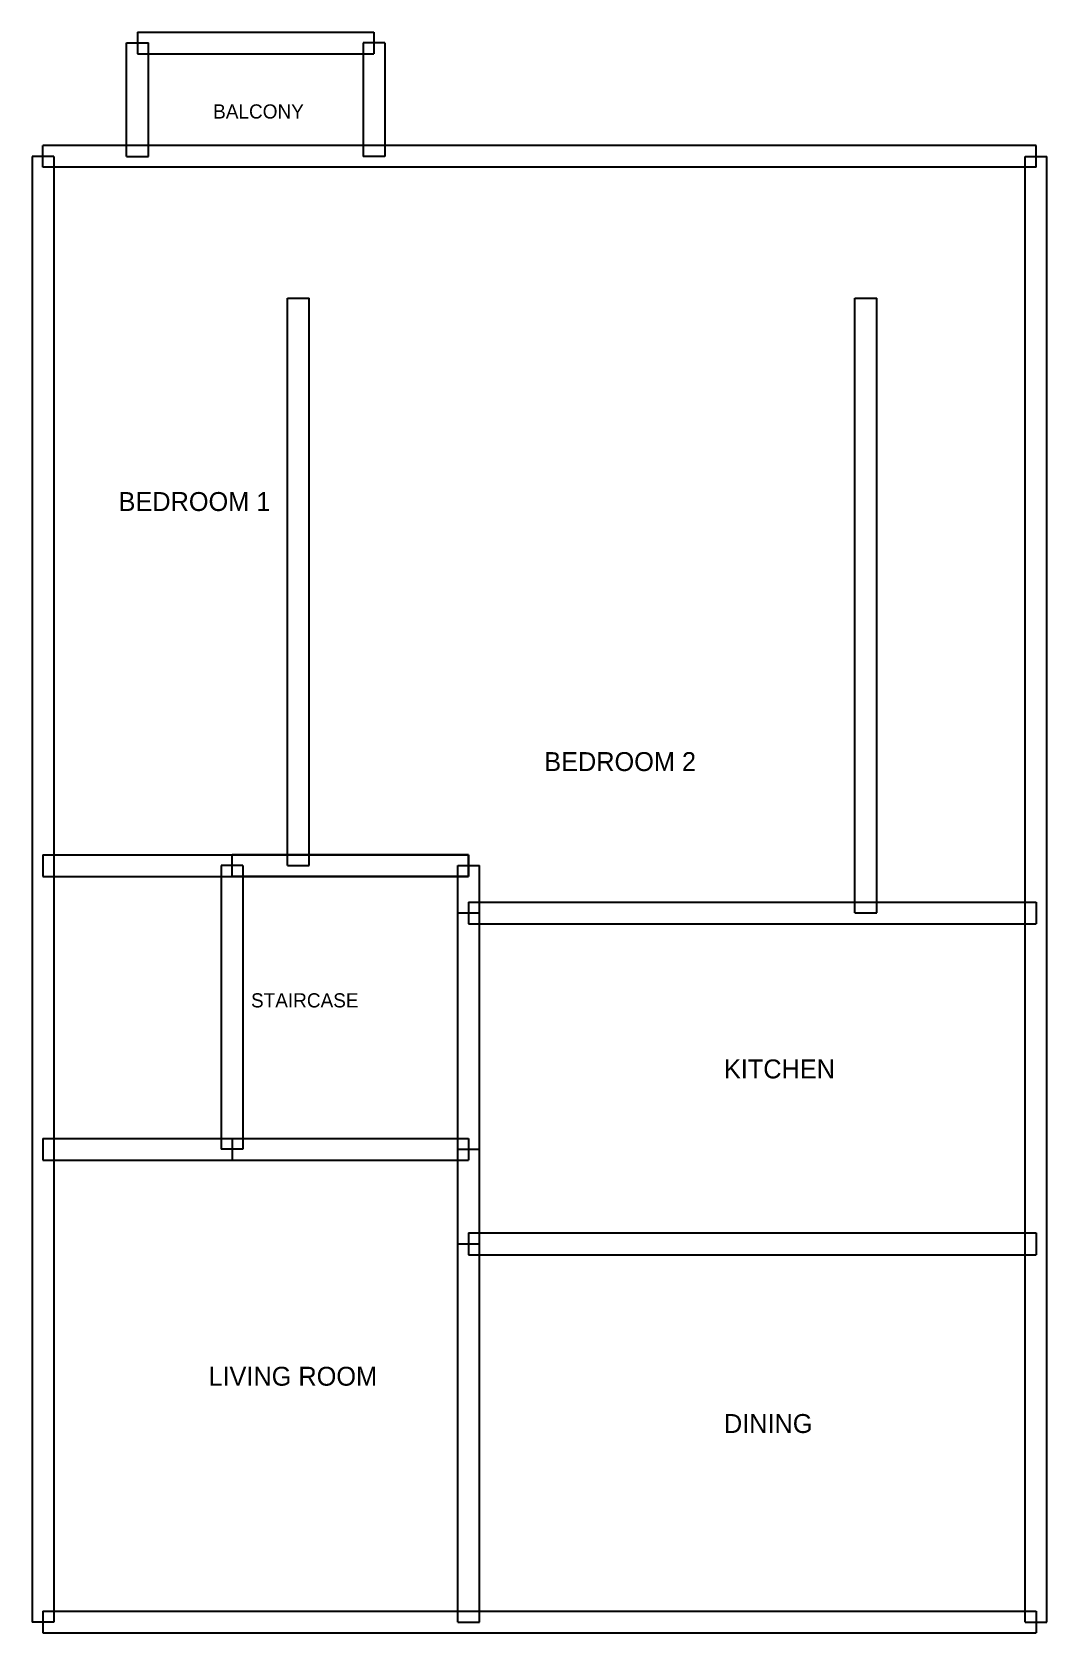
# Model space of a CAD drawing. Header units: metres. Extents: x 635 to 11365, y 885 to 17815.
import ezdxf

# ---------------------------------------------------------------- set-up
doc = ezdxf.new("R2010")
doc.units = ezdxf.units.M
doc.layers.add('TEXT', color=7, linetype='Continuous')
doc.layers.add('WALLS', color=7, linetype='Continuous')

msp = doc.modelspace()

# ---------------------------------------------------------------- linework, layer by layer
at = {"layer": 'WALLS'}
for p, q in [((1750, 17815), (4250, 17815)), ((1750, 17815), (1750, 17585)), ((4250, 17815), (4250, 17585)), ((1635, 16500), (1635, 17700)), ((1635, 17700), (1865, 17700)), ((1865, 16500), (1865, 17700)), ((4135, 17700), (4135, 16500)), ((4365, 17700), (4135, 17700)), ((4365, 17700), (4365, 16500)), ((1750, 17585), (4250, 17585)), ((11250, 16615), (750, 16615)), ((750, 16385), (750, 16615)), ((11250, 16385), (11250, 16615)), ((635, 16500), (635, 1000)), ((865, 16500), (635, 16500)), ((865, 16500), (865, 1000)), ((1635, 16500), (1865, 16500)), ((4365, 16500), (4135, 16500)), ((11135, 1000), (11135, 16500)), ((11135, 16500), (11365, 16500)), ((11365, 1000), (11365, 16500)), ((11250, 16385), (750, 16385)), ((3335, 9000), (3335, 15000)), ((3335, 15000), (3565, 15000)), ((3565, 9000), (3565, 15000)), ((9335, 8500), (9335, 15000)), ((9335, 15000), (9565, 15000)), ((9565, 8500), (9565, 15000)), ((750, 9115), (5250, 9115)), ((750, 9115), (750, 8885)), ((2635, 9000), (2635, 6000)), ((2865, 9000), (2635, 9000)), ((5250, 9115), (2750, 9115)), ((2750, 8885), (2750, 9115)), ((2865, 9000), (2865, 6000)), ((3335, 9000), (3565, 9000)), ((5135, 6000), (5135, 9000)), ((5135, 9000), (5365, 9000)), ((5250, 8885), (5250, 9115)), ((5250, 9115), (5250, 8885)), ((5365, 6000), (5365, 9000)), ((750, 8885), (5250, 8885)), ((5250, 8885), (2750, 8885)), ((5135, 5000), (5135, 8500)), ((5135, 8500), (5365, 8500)), ((5250, 8615), (11250, 8615)), ((5250, 8615), (5250, 8385)), ((5365, 5000), (5365, 8500)), ((9335, 8500), (9565, 8500)), ((11250, 8615), (11250, 8385)), ((5250, 8385), (11250, 8385)), ((750, 6115), (5250, 6115)), ((750, 6115), (750, 5885)), ((2750, 6115), (5250, 6115)), ((2750, 6115), (2750, 5885)), ((5250, 6115), (5250, 5885)), ((5250, 6115), (5250, 5885)), ((2865, 6000), (2635, 6000)), ((5135, 1000), (5135, 6000)), ((5135, 6000), (5365, 6000)), ((5135, 6000), (5365, 6000)), ((5365, 1000), (5365, 6000)), ((750, 5885), (5250, 5885)), ((2750, 5885), (5250, 5885)), ((5250, 5115), (11250, 5115)), ((5250, 5115), (5250, 4885)), ((11250, 5115), (11250, 4885)), ((5135, 5000), (5365, 5000)), ((5250, 4885), (11250, 4885)), ((750, 1115), (11250, 1115)), ((750, 1115), (750, 885)), ((11250, 1115), (11250, 885)), ((865, 1000), (635, 1000)), ((750, 885), (11250, 885)), ((5135, 1000), (5365, 1000)), ((11135, 1000), (11365, 1000))]:
    msp.add_line(p, q, dxfattribs=at)

# ---------------------------------------------------------------- texts
at = {"layer": 'TEXT'}
for s, height, p in [('BALCONY', 150, (2550, 16900)), ('BEDROOM 1', 200, (1550, 12750)), ('BEDROOM 2', 200, (6050, 10000)), ('STAIRCASE', 150, (2950, 7500)), ('KITCHEN', 200, (7950, 6750)), ('LIVING ROOM', 200, (2500, 3500)), ('DINING', 200, (7950, 3000))]:
    msp.add_text(s, height=height, dxfattribs=at).set_placement(p)

doc.saveas('drawing.dxf')
